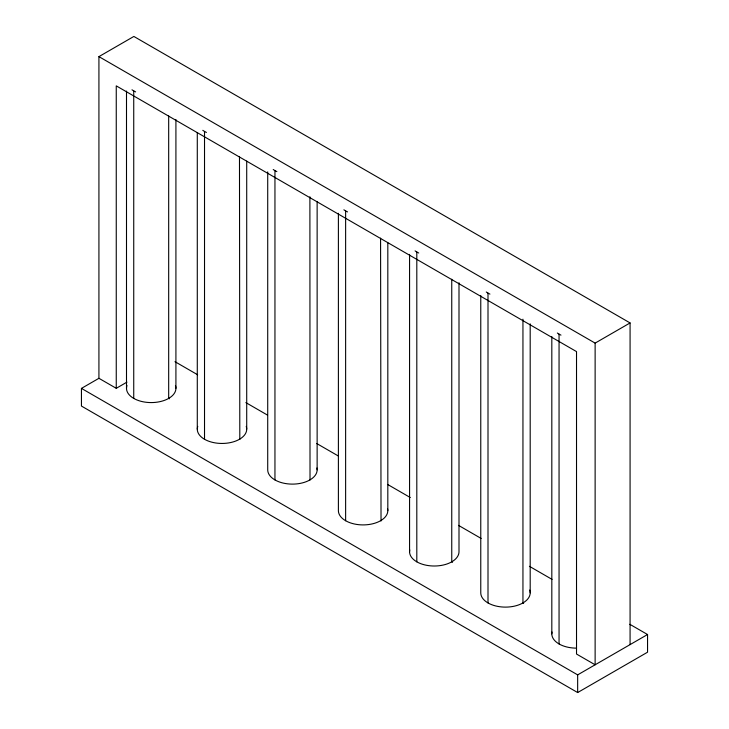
<?xml version="1.0" encoding="UTF-8"?>
<svg xmlns="http://www.w3.org/2000/svg" width="729" height="729" viewBox="0 0 729 729"><rect width="100%" height="100%" fill="white"/><g stroke="black" fill="none" stroke-linecap="round" stroke-linejoin="round"><path stroke-width="1.09" d="M629.829 624.288L647.552 634.522L647.552 652.2L577.66 692.55L81.448 406.062L81.448 388.393L98.925 378.305L98.925 56.625L133.872 36.45L630.075 322.938L630.075 644.609M98.925 378.305L116.257 388.311L126.937 382.142M98.925 56.625L595.128 343.113L630.075 322.938M81.448 388.393L577.66 674.872L647.552 634.522M174.969 361.675L197.614 374.752M245.855 402.599L267.516 415.111M316.751 443.533L338.411 456.035M387.637 484.457L410.281 497.533M458.523 525.381L481.167 538.458M529.409 566.305L552.053 579.382M169.383 398.809L168.681 398.399L168.681 115.957M239.805 439.459L239.477 156.425M310.016 480.001L309.898 196.757M381.03 520.998L380.574 238.137M452.527 562.278L451.752 561.831L451.752 279.234M523.632 603.33L522.948 602.938L522.948 319.202M595.128 343.113L595.128 664.784L576.521 654.041L576.521 351.597L116.257 85.867L116.257 388.311M577.66 674.872L577.66 692.55M559.052 334.119L559.052 643.953M551.817 336.516L551.817 633.865M530.193 323.867L530.193 592.85M488.002 293.104L488.002 602.938M480.766 295.5L480.766 592.85A24.713 14.27 0 0 0 507.903 607.047A24.713 14.27 0 0 0 529.71 590.062M458.997 282.77L458.997 551.744A24.713 14.27 0 0 1 432.661 565.977A24.713 14.27 0 0 1 409.78 549.885M416.806 251.997L416.806 561.831M409.57 254.394L409.57 551.744M387.819 242.803L387.819 510.646M345.628 210.9L345.628 520.734M338.393 213.296L338.393 510.646A24.713 14.27 0 0 0 364.719 524.88A24.713 14.27 0 0 0 387.6 508.787M317.133 201.45L317.133 469.841M274.951 170.595L274.951 479.928M267.716 171.88L267.716 469.841A24.713 14.27 0 0 0 294.042 484.083A24.713 14.27 0 0 0 316.924 467.982M246.712 161.109L246.712 429.181M204.521 131.439L204.521 439.268M197.286 132.705L197.286 429.181M175.917 119.538L175.917 388.311M133.735 90.897L133.735 398.399M126.5 91.061L126.5 388.311M175.443 385.523A24.713 14.27 0 0 1 151.204 402.581A24.713 14.27 0 0 1 126.974 385.523M246.238 426.392A24.713 14.27 0 0 1 221.999 443.451A24.713 14.27 0 0 1 197.759 426.392M576.521 648.136A24.713 14.27 0 0 1 552.026 632.007M135.649 91.9A24.713 14.27 0 0 1 132.004 89.795M206.444 132.432A24.713 14.27 0 0 1 202.799 130.327M276.874 171.597A24.713 14.27 0 0 1 273.22 169.493M347.551 211.902A24.713 14.27 0 0 1 343.897 209.797M418.728 252.999A24.713 14.27 0 0 1 415.083 250.885M489.924 294.097A24.713 14.27 0 0 1 486.27 291.992M560.975 335.121A24.713 14.27 0 0 1 557.321 333.016"/></g></svg>
